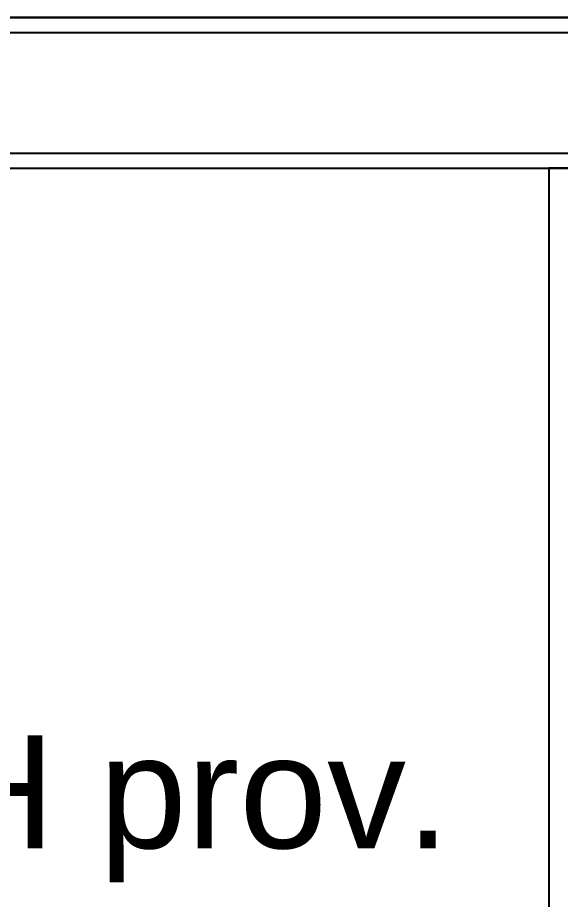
# Model space of a CAD drawing. Header units: millimetres. Extents: x 2698011 to 2856548, y 1019778 to 1210064.
# Drawn here: x 2742582 to 2743302, y 1171840 to 1173011 of the extents above; entities that cross this region are included whole.
import ezdxf

# ---------------------------------------------------------------- set-up
doc = ezdxf.new("R2010")
doc.units = ezdxf.units.MM
for name, color, linetype in [('.REVOQUE', 9, 'Continuous'), ('DURLOCK', 9, 'Continuous'), ('LOTES', 9, 'Continuous'), ('Mampostería', 9, 'Continuous'), ('nombre de locales', 9, 'Continuous'), ('piso', 9, 'Continuous')]:
    doc.layers.add(name, color=color, linetype=linetype)
doc.styles.get("Standard").update_dxf_attribs({"font": 'arial.ttf'})

# ---------------------------------------------------------------- blocks, each defined once
blk = doc.blocks.new('A$C1FB93DB3')
at = {"layer": 'LOTES', "ltscale": 3}
blk.add_line((-5.1149, -15.5849), (-13.3985, -100.6673), dxfattribs=at)

msp = doc.modelspace()

# ---------------------------------------------------------------- linework, layer by layer
at = {"layer": '.REVOQUE'}
msp.add_lwpolyline([(2741975.849, 1172810.659), (2762493.242, 1172810.676), (2762493.082, 1173010.339), (2741825.849, 1173010.659), (2741825.849, 1170210.659), (2741975.849, 1170210.659)], close=True, dxfattribs=at)
at = {"layer": 'DURLOCK'}
msp.add_lwpolyline([(2744731.11, 1170210.659), (2744731.085, 1170310.816), (2743386.763, 1170310.659), (2743386.738, 1172810.816), (2743286.763, 1172810.816), (2743286.763, 1170310.659), (2743186.763, 1170310.659), (2743186.813, 1170210.659), (2744731.11, 1170210.659)], dxfattribs=at)
at = {"layer": 'Mampostería'}
msp.add_lwpolyline([(2741955.849, 1172830.659), (2762493.146, 1172830.676), (2762493.018, 1172990.34), (2741845.849, 1172990.659), (2741845.849, 1170230.659), (2741955.849, 1170230.659)], close=True, dxfattribs=at)
at = {"layer": 'piso'}
msp.add_lwpolyline([(2741825.849, 1173010.659), (2827310.525, 1173010.659), (2827513.494, 1071926.241), (2741825.849, 1096710.659), (2741825.849, 1173010.659)], dxfattribs=at)

# ---------------------------------------------------------------- block references
at = {"xscale": 1000, "yscale": 1000, "zscale": 1000, "rotation": 275.5607761118083}
msp.add_blockref('A$C1FB93DB3', (2843317.747, 1169430.057), dxfattribs=at)

# ---------------------------------------------------------------- texts
at = {"layer": 'nombre de locales'}
msp.add_text('SSHH prov.', height=150, dxfattribs=at).set_placement((2742049.502, 1171907.42, 0.198))

doc.saveas('drawing.dxf')
